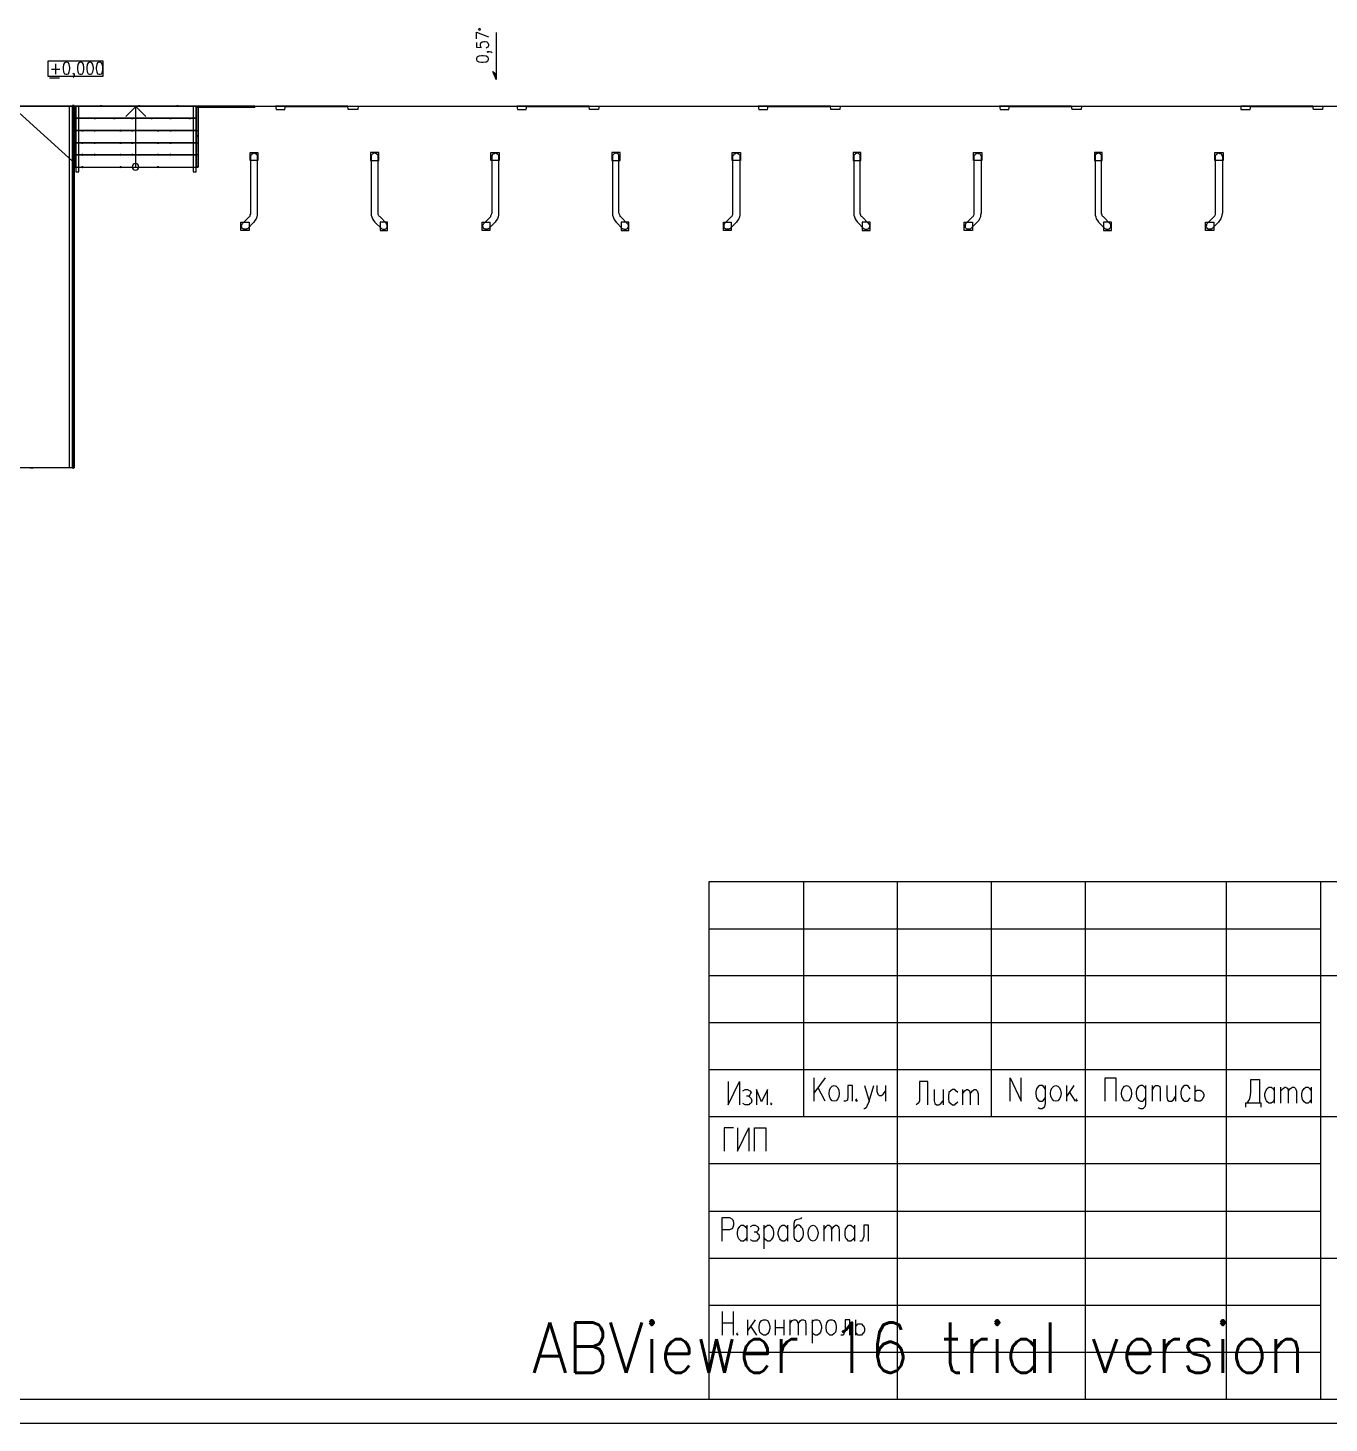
# Model space of a CAD drawing. Header units: millimetres. Extents: x 0 to 420, y 0 to 297.
# Drawn here: x 243.8 to 337.6, y 0 to 100.6 of the extents above; entities that cross this region are included whole.
import ezdxf

# ---------------------------------------------------------------- set-up
doc = ezdxf.new("R2010")
doc.units = ezdxf.units.MM
doc.layers.get('0').update_dxf_attribs({"linetype": 'CONTINUOUS'})
doc.styles.get("Standard").update_dxf_attribs({"font": 'STANDARD'})

# ---------------------------------------------------------------- blocks, each defined once
blk = doc.blocks.new('ABViewer')
at = {"color": 0, "true_color": 0x000001, "insert": (0, 0), "char_height": 0.05, "attachment_point": 1}
blk.add_mtext('ABViewer 16 trial version - www.cadsofttools.com', dxfattribs=at)

msp = doc.modelspace()

# ---------------------------------------------------------------- hatches: boundary and pattern name
at = {"true_color": 0x000007}
h = msp.add_hatch(color=0, dxfattribs=at)
h.paths.add_polyline_path([(277.283333, 97.451333), (277.537333, 97.239667), (277.368, 97.239667)], flags=0)
h.paths.add_polyline_path([(277.537333, 97.239667), (277.368, 97.239667), (277.537333, 96.858667)], flags=0)
at = {"true_color": 0x0000fe}
for points in [[(249.131667, 94.953667), (249.106796, 94.893871), (249.047, 94.869), (248.987204, 94.893871), (248.962333, 94.953667), (248.987204, 95.013462), (249.047, 95.038333), (249.106796, 95.013463)], [(251.883333, 94.953667), (251.858462, 94.893871), (251.798667, 94.869), (251.738871, 94.893871), (251.714, 94.953667), (251.738871, 95.013462), (251.798667, 95.038333), (251.858462, 95.013463)], [(254.635, 94.953667), (254.610129, 94.893871), (254.550333, 94.869), (254.490538, 94.893871), (254.465667, 94.953667), (254.490537, 95.013462), (254.550333, 95.038333), (254.610129, 95.013463)], [(247.311333, 94.064667), (247.286462, 94.004871), (247.226667, 93.98), (247.166871, 94.004871), (247.142, 94.064667), (247.166871, 94.124462), (247.226667, 94.149333), (247.286462, 94.124463)], [(247.311333, 94.064667), (247.286462, 94.004871), (247.226667, 93.98), (247.166871, 94.004871), (247.142, 94.064667), (247.166871, 94.124462), (247.226667, 94.149333), (247.286462, 94.124463)], [(248.666, 94.064667), (248.641129, 94.004871), (248.581333, 93.98), (248.521538, 94.004871), (248.496667, 94.064667), (248.521537, 94.124462), (248.581333, 94.149333), (248.641129, 94.124463)], [(250.063, 94.064667), (250.038129, 94.004871), (249.978333, 93.98), (249.918538, 94.004871), (249.893667, 94.064667), (249.918537, 94.124462), (249.978333, 94.149333), (250.038129, 94.124463)], [(251.375333, 94.064667), (251.350462, 94.004871), (251.290667, 93.98), (251.230871, 94.004871), (251.206, 94.064667), (251.230871, 94.124462), (251.290667, 94.149333), (251.350462, 94.124463)], [(252.772333, 94.064667), (252.747462, 94.004871), (252.687667, 93.98), (252.627871, 94.004871), (252.603, 94.064667), (252.627871, 94.124462), (252.687667, 94.149333), (252.747462, 94.124463)], [(254.127, 94.064667), (254.102129, 94.004871), (254.042333, 93.98), (253.982537, 94.004871), (253.957667, 94.064667), (253.982537, 94.124462), (254.042333, 94.149333), (254.102129, 94.124463)], [(255.524, 94.064667), (255.499129, 94.004871), (255.439333, 93.98), (255.379538, 94.004871), (255.354667, 94.064667), (255.379537, 94.124462), (255.439333, 94.149333), (255.499129, 94.124463)], [(247.777, 93.175667), (247.752129, 93.115871), (247.692333, 93.091), (247.632537, 93.115871), (247.607667, 93.175667), (247.632537, 93.235462), (247.692333, 93.260333), (247.752129, 93.235463)], [(248.666, 93.175667), (248.641129, 93.115871), (248.581333, 93.091), (248.521538, 93.115871), (248.496667, 93.175667), (248.521537, 93.235462), (248.581333, 93.260333), (248.641129, 93.235463)], [(250.528667, 93.175667), (250.503796, 93.115871), (250.444, 93.091), (250.384204, 93.115871), (250.359333, 93.175667), (250.384204, 93.235462), (250.444, 93.260333), (250.503796, 93.235463)], [(251.375333, 93.175667), (251.350462, 93.115871), (251.290667, 93.091), (251.230871, 93.115871), (251.206, 93.175667), (251.230871, 93.235462), (251.290667, 93.260333), (251.350462, 93.235463)], [(253.238, 93.175667), (253.213129, 93.115871), (253.153333, 93.091), (253.093538, 93.115871), (253.068667, 93.175667), (253.093537, 93.235462), (253.153333, 93.260333), (253.213129, 93.235463)], [(254.127, 93.175667), (254.102129, 93.115871), (254.042333, 93.091), (253.982537, 93.115871), (253.957667, 93.175667), (253.982537, 93.235462), (254.042333, 93.260333), (254.102129, 93.235463)], [(255.989667, 93.175667), (255.964796, 93.115871), (255.905, 93.091), (255.845204, 93.115871), (255.820333, 93.175667), (255.845204, 93.235462), (255.905, 93.260333), (255.964796, 93.235463)], [(247.777, 92.286667), (247.752129, 92.226871), (247.692333, 92.202), (247.632537, 92.226871), (247.607667, 92.286667), (247.632537, 92.346462), (247.692333, 92.371333), (247.752129, 92.346463)], [(248.666, 92.286667), (248.641129, 92.226871), (248.581333, 92.202), (248.521538, 92.226871), (248.496667, 92.286667), (248.521537, 92.346462), (248.581333, 92.371333), (248.641129, 92.346463)], [(250.528667, 92.286667), (250.503796, 92.226871), (250.444, 92.202), (250.384204, 92.226871), (250.359333, 92.286667), (250.384204, 92.346462), (250.444, 92.371333), (250.503796, 92.346463)], [(251.375333, 92.286667), (251.350462, 92.226871), (251.290667, 92.202), (251.230871, 92.226871), (251.206, 92.286667), (251.230871, 92.346462), (251.290667, 92.371333), (251.350462, 92.346463)], [(253.238, 92.286667), (253.213129, 92.226871), (253.153333, 92.202), (253.093538, 92.226871), (253.068667, 92.286667), (253.093537, 92.346462), (253.153333, 92.371333), (253.213129, 92.346463)], [(254.127, 92.286667), (254.102129, 92.226871), (254.042333, 92.202), (253.982537, 92.226871), (253.957667, 92.286667), (253.982537, 92.346462), (254.042333, 92.371333), (254.102129, 92.346463)], [(255.989667, 92.286667), (255.964796, 92.226871), (255.905, 92.202), (255.845204, 92.226871), (255.820333, 92.286667), (255.845204, 92.346462), (255.905, 92.371333), (255.964796, 92.346463)], [(247.777, 91.44), (247.752129, 91.380204), (247.692333, 91.355333), (247.632537, 91.380204), (247.607667, 91.44), (247.632537, 91.499796), (247.692333, 91.524667), (247.752129, 91.499796)], [(247.777, 90.551), (247.752129, 90.491204), (247.692333, 90.466333), (247.632537, 90.491204), (247.607667, 90.551), (247.632537, 90.610796), (247.692333, 90.635667), (247.752129, 90.610796)], [(248.666, 91.44), (248.641129, 91.380204), (248.581333, 91.355333), (248.521538, 91.380204), (248.496667, 91.44), (248.521537, 91.499796), (248.581333, 91.524667), (248.641129, 91.499796)], [(250.528667, 91.44), (250.503796, 91.380204), (250.444, 91.355333), (250.384204, 91.380204), (250.359333, 91.44), (250.384204, 91.499796), (250.444, 91.524667), (250.503796, 91.499796)], [(250.528667, 90.551), (250.503796, 90.491204), (250.444, 90.466333), (250.384204, 90.491204), (250.359333, 90.551), (250.384204, 90.610796), (250.444, 90.635667), (250.503796, 90.610796)], [(251.375333, 91.44), (251.350462, 91.380204), (251.290667, 91.355333), (251.230871, 91.380204), (251.206, 91.44), (251.230871, 91.499796), (251.290667, 91.524667), (251.350462, 91.499796)], [(253.238, 91.44), (253.213129, 91.380204), (253.153333, 91.355333), (253.093538, 91.380204), (253.068667, 91.44), (253.093537, 91.499796), (253.153333, 91.524667), (253.213129, 91.499796)], [(253.238, 90.551), (253.213129, 90.491204), (253.153333, 90.466333), (253.093538, 90.491204), (253.068667, 90.551), (253.093537, 90.610796), (253.153333, 90.635667), (253.213129, 90.610796)], [(254.127, 91.44), (254.102129, 91.380204), (254.042333, 91.355333), (253.982537, 91.380204), (253.957667, 91.44), (253.982537, 91.499796), (254.042333, 91.524667), (254.102129, 91.499796)], [(255.989667, 91.44), (255.964796, 91.380204), (255.905, 91.355333), (255.845204, 91.380204), (255.820333, 91.44), (255.845204, 91.499796), (255.905, 91.524667), (255.964796, 91.499796)], [(255.989667, 90.551), (255.964796, 90.491204), (255.905, 90.466333), (255.845204, 90.491204), (255.820333, 90.551), (255.845204, 90.610796), (255.905, 90.635667), (255.964796, 90.610796)]]:
    msp.add_hatch(color=0, dxfattribs=at).paths.add_polyline_path(points, flags=0)
at = {"true_color": 0x0000fc}
h = msp.add_hatch(color=0, dxfattribs=at)
h.paths.add_polyline_path([(266.827, 94.953667), (262.339667, 94.953667), (266.827, 94.911333)], flags=0)
h.paths.add_polyline_path([(262.339667, 94.953667), (266.827, 94.911333), (262.339667, 94.911333)], flags=0)
h = msp.add_hatch(color=0, dxfattribs=at)
h.paths.add_polyline_path([(284.226, 94.953667), (279.738667, 94.953667), (284.226, 94.911333)], flags=0)
h.paths.add_polyline_path([(279.738667, 94.953667), (284.226, 94.911333), (279.738667, 94.911333)], flags=0)
h = msp.add_hatch(color=0, dxfattribs=at)
h.paths.add_polyline_path([(301.625, 94.953667), (297.137667, 94.953667), (301.625, 94.911333)], flags=0)
h.paths.add_polyline_path([(297.137667, 94.953667), (301.625, 94.911333), (297.137667, 94.911333)], flags=0)
h = msp.add_hatch(color=0, dxfattribs=at)
h.paths.add_polyline_path([(319.024, 94.953667), (314.536667, 94.953667), (319.024, 94.911333)], flags=0)
h.paths.add_polyline_path([(314.536667, 94.953667), (319.024, 94.911333), (314.536667, 94.911333)], flags=0)
h = msp.add_hatch(color=0, dxfattribs=at)
h.paths.add_polyline_path([(336.423, 94.953667), (331.935667, 94.953667), (336.423, 94.911333)], flags=0)
h.paths.add_polyline_path([(331.935667, 94.953667), (336.423, 94.911333), (331.935667, 94.911333)], flags=0)

# ---------------------------------------------------------------- linework, layer by layer
at = {"color": 0, "true_color": 0x000007}
for points in [[(0.211668, 0), (420.073667, 0), (420.073667, 296.925999), (0.211668, 296.925999)], [(7.239002, 1.735667), (418.338, 1.735667), (418.338, 295.190332), (7.239002, 295.190332)], [(116.416667, 94.953667), (377.994333, 94.953667), (377.994333, 103.589667), (116.416667, 103.589667)], [(276.394333, 100.478167), (276.375728, 100.523061), (276.330833, 100.541667), (276.285939, 100.523061), (276.267333, 100.478167), (276.285939, 100.433272), (276.330833, 100.414667), (276.375728, 100.433272)], [(245.237, 98.213333), (249.174, 98.213333), (249.174, 97.070333), (245.237, 97.070333)], [(277.283333, 97.451333), (277.537333, 97.239667), (277.368, 97.239667)], [(277.537333, 97.239667), (277.368, 97.239667), (277.537333, 96.858667)], [(246.888, 94.953667), (246.972667, 94.953667), (246.972667, 68.876333), (246.761, 68.876333), (246.761, 94.953667)], [(246.972667, 94.953667), (247.015, 94.953667), (247.057333, 94.953667), (247.099667, 94.953667), (247.099667, 94.996), (247.057333, 94.996), (247.015, 94.996), (246.972667, 94.996)], [(247.099667, 94.953667), (247.099667, 68.876333), (246.972667, 68.876333), (246.972667, 94.953667), (247.099667, 94.953667), (247.099667, 68.876333), (246.972667, 68.876333), (246.972667, 94.953667), (247.099667, 94.953667), (247.099667, 68.876333), (246.972667, 68.876333), (246.972667, 94.953667), (247.099667, 94.953667), (247.099667, 68.876333), (246.972667, 68.876333), (246.972667, 94.953667), (247.099667, 94.953667), (246.972667, 94.953667), (246.972667, 68.876333), (247.099667, 68.876333)], [(247.099667, 90.551), (247.099667, 94.953667), (247.226667, 94.953667), (247.226667, 90.551), (247.099667, 90.551), (247.099667, 94.953667), (247.226667, 94.953667), (247.226667, 90.551), (247.099667, 90.551), (247.099667, 94.953667), (247.226667, 94.953667), (247.226667, 90.551), (247.099667, 90.551), (247.226667, 90.551), (247.226667, 94.953667), (247.099667, 94.953667)], [(247.099667, 90.551), (247.226667, 90.551), (247.226667, 94.953667), (247.099667, 94.953667)], [(247.226667, 94.064667), (255.905, 94.064667), (255.905, 94.911333), (255.905, 94.953667), (247.226667, 94.953667), (247.226667, 94.911333)], [(247.438333, 90.212333), (247.438333, 90.551), (247.438333, 94.911333), (247.226667, 94.911333), (247.226667, 90.551), (247.226667, 90.212333)], [(255.905, 90.212333), (255.905, 90.551), (255.905, 94.911333), (255.693333, 94.911333), (255.693333, 90.551), (255.693333, 90.212333)], [(260.138333, 94.869), (255.905, 94.869), (255.905, 94.953667), (260.138333, 94.953667), (260.138333, 94.869), (255.905, 94.869), (255.905, 94.953667), (260.138333, 94.953667), (260.138333, 94.869), (255.905, 94.869), (255.905, 94.953667), (260.138333, 94.953667), (260.138333, 94.869), (255.905, 94.869), (255.905, 94.953667), (260.138333, 94.953667), (260.138333, 94.869), (260.138333, 94.953667), (255.905, 94.953667), (255.905, 94.869)], [(255.905, 90.551), (255.905, 94.953667), (256.032, 94.953667), (256.032, 90.551), (255.905, 90.551), (255.905, 94.953667), (256.032, 94.953667), (256.032, 90.551), (255.905, 90.551), (255.905, 94.953667), (256.032, 94.953667), (256.032, 90.551), (255.905, 90.551), (256.032, 90.551), (256.032, 94.953667), (255.905, 94.953667)], [(255.905, 90.551), (256.032, 90.551), (256.032, 94.953667), (255.905, 94.953667)], [(258.064, 94.869), (258.064, 94.953667), (257.979333, 94.953667), (257.979333, 94.869)], [(260.138333, 94.953667), (260.096, 94.953667), (260.096, 94.911333), (260.096, 94.869), (260.138333, 94.869), (260.138333, 94.911333), (260.180667, 94.911333)], [(261.62, 94.953667), (261.662333, 94.699667), (261.704667, 94.699667), (262.297333, 94.699667), (262.339667, 94.953667)], [(266.827, 94.911333), (262.339667, 94.911333), (262.339667, 94.953667), (266.827, 94.953667)], [(262.805333, 94.911333), (262.339667, 94.911333), (262.805333, 94.911333), (263.652, 94.911333)], [(262.339667, 94.911333), (262.509, 94.911333), (262.339667, 94.911333), (263.059333, 94.911333)], [(263.355667, 94.911333), (262.805333, 94.911333), (263.355667, 94.911333), (264.244667, 94.911333)], [(263.948333, 94.911333), (263.355667, 94.911333), (263.948333, 94.911333), (264.837333, 94.911333)], [(264.541, 94.911333), (263.948333, 94.911333), (264.541, 94.911333), (265.387667, 94.911333)], [(265.091333, 94.911333), (264.541, 94.911333), (265.091333, 94.911333), (265.980333, 94.911333)], [(265.684, 94.911333), (265.091333, 94.911333), (265.684, 94.911333), (266.573, 94.911333), (265.684, 94.911333), (265.091333, 94.911333), (265.684, 94.911333), (266.573, 94.911333)], [(266.276667, 94.911333), (265.684, 94.911333), (266.276667, 94.911333), (266.827, 94.911333)], [(266.827, 94.911333), (266.276667, 94.911333)], [(267.589, 94.953667), (267.546667, 94.699667), (267.504333, 94.699667), (266.911667, 94.699667), (266.869333, 94.699667), (266.827, 94.953667)], [(279.019, 94.953667), (279.061333, 94.699667), (279.103667, 94.699667), (279.696333, 94.699667), (279.738667, 94.953667)], [(284.226, 94.911333), (279.738667, 94.911333), (279.738667, 94.953667), (284.226, 94.953667)], [(280.162, 94.911333), (279.738667, 94.911333), (280.162, 94.911333), (281.051, 94.911333)], [(279.738667, 94.911333), (279.908, 94.911333), (279.738667, 94.911333), (280.458333, 94.911333)], [(280.754667, 94.911333), (280.162, 94.911333), (280.754667, 94.911333), (281.643667, 94.911333)], [(281.347333, 94.911333), (280.754667, 94.911333), (281.347333, 94.911333), (282.194, 94.911333)], [(281.94, 94.911333), (281.347333, 94.911333), (281.94, 94.911333), (282.786667, 94.911333)], [(282.490333, 94.911333), (281.94, 94.911333), (282.490333, 94.911333), (283.379333, 94.911333)], [(283.083, 94.911333), (282.490333, 94.911333), (283.083, 94.911333), (283.929667, 94.911333), (283.083, 94.911333), (282.490333, 94.911333), (283.083, 94.911333), (283.929667, 94.911333)], [(283.675667, 94.911333), (283.083, 94.911333), (283.675667, 94.911333), (284.226, 94.911333)], [(284.226, 94.911333), (283.675667, 94.911333)], [(284.945667, 94.953667), (284.903333, 94.699667), (284.310667, 94.699667), (284.268333, 94.699667), (284.226, 94.953667)], [(296.418, 94.953667), (296.460333, 94.699667), (296.502667, 94.699667), (297.053, 94.699667), (297.095333, 94.699667), (297.137667, 94.953667)], [(301.625, 94.911333), (297.137667, 94.911333), (297.137667, 94.953667), (301.625, 94.953667)], [(297.561, 94.911333), (297.137667, 94.911333), (297.561, 94.911333), (298.45, 94.911333)], [(297.137667, 94.911333), (297.264667, 94.911333), (297.137667, 94.911333), (297.857333, 94.911333)], [(298.153667, 94.911333), (297.561, 94.911333), (298.153667, 94.911333), (299.042667, 94.911333)], [(298.746333, 94.911333), (298.153667, 94.911333), (298.746333, 94.911333), (299.593, 94.911333)], [(299.296667, 94.911333), (298.746333, 94.911333), (299.296667, 94.911333), (300.185667, 94.911333)], [(299.889333, 94.911333), (299.296667, 94.911333), (299.889333, 94.911333), (300.778333, 94.911333)], [(300.482, 94.911333), (299.889333, 94.911333), (300.482, 94.911333), (301.328667, 94.911333), (300.482, 94.911333), (299.889333, 94.911333), (300.482, 94.911333), (301.328667, 94.911333)], [(301.032333, 94.911333), (300.482, 94.911333), (301.032333, 94.911333), (301.625, 94.911333)], [(301.625, 94.911333), (301.032333, 94.911333)], [(302.344667, 94.953667), (302.302333, 94.699667), (301.709667, 94.699667), (301.667333, 94.699667), (301.625, 94.953667)], [(313.817, 94.953667), (313.859333, 94.699667), (314.452, 94.699667), (314.494333, 94.699667), (314.536667, 94.953667)], [(319.024, 94.911333), (314.536667, 94.911333), (314.536667, 94.953667), (319.024, 94.953667)], [(314.96, 94.911333), (314.536667, 94.911333), (314.96, 94.911333), (315.849, 94.911333)], [(314.536667, 94.911333), (314.663667, 94.911333), (314.536667, 94.911333), (315.256333, 94.911333)], [(315.552667, 94.911333), (314.96, 94.911333), (315.552667, 94.911333), (316.399333, 94.911333)], [(316.145333, 94.911333), (315.552667, 94.911333), (316.145333, 94.911333), (316.992, 94.911333)], [(316.695667, 94.911333), (316.145333, 94.911333), (316.695667, 94.911333), (317.584667, 94.911333)], [(317.288333, 94.911333), (316.695667, 94.911333), (317.288333, 94.911333), (318.135, 94.911333)], [(317.881, 94.911333), (317.288333, 94.911333), (317.881, 94.911333), (318.727667, 94.911333), (317.881, 94.911333), (317.288333, 94.911333), (317.881, 94.911333), (318.727667, 94.911333)], [(318.431333, 94.911333), (317.881, 94.911333), (318.431333, 94.911333), (319.024, 94.911333)], [(319.024, 94.911333), (318.431333, 94.911333)], [(319.743667, 94.953667), (319.701333, 94.699667), (319.659, 94.699667), (319.108667, 94.699667), (319.066333, 94.699667), (319.024, 94.953667)], [(331.216, 94.953667), (331.216, 94.699667), (331.258333, 94.699667), (331.851, 94.699667), (331.893333, 94.699667), (331.935667, 94.953667)], [(336.423, 94.911333), (331.935667, 94.911333), (331.935667, 94.953667), (336.423, 94.953667)], [(332.359, 94.911333), (331.935667, 94.911333), (332.359, 94.911333), (333.205667, 94.911333)], [(331.935667, 94.911333), (332.062667, 94.911333), (331.935667, 94.911333), (332.655333, 94.911333)], [(332.951667, 94.911333), (332.359, 94.911333), (332.951667, 94.911333), (333.798333, 94.911333)], [(333.502, 94.911333), (332.951667, 94.911333), (333.502, 94.911333), (334.391, 94.911333)], [(334.094667, 94.911333), (333.502, 94.911333), (334.094667, 94.911333), (334.983667, 94.911333)], [(334.687333, 94.911333), (334.094667, 94.911333), (334.687333, 94.911333), (335.534, 94.911333)], [(335.237667, 94.911333), (334.687333, 94.911333), (335.237667, 94.911333), (336.126667, 94.911333), (335.237667, 94.911333), (334.687333, 94.911333), (335.237667, 94.911333), (336.126667, 94.911333)], [(335.830333, 94.911333), (335.237667, 94.911333), (335.830333, 94.911333), (336.423, 94.911333)], [(336.423, 94.911333), (335.830333, 94.911333)], [(337.142667, 94.953667), (337.100333, 94.699667), (337.058, 94.699667), (336.465333, 94.699667), (336.423, 94.953667)], [(247.226667, 93.175667), (255.905, 93.175667), (255.905, 94.064667), (247.226667, 94.064667)], [(247.099667, 92.752333), (247.226667, 92.752333), (247.226667, 92.794667), (247.099667, 92.794667)], [(247.226667, 92.286667), (255.905, 92.286667), (255.905, 93.175667), (247.226667, 93.175667)], [(255.905, 92.752333), (256.032, 92.752333), (256.032, 92.794667), (255.905, 92.794667)], [(247.099667, 92.371333), (246.972667, 92.371333), (246.972667, 92.329), (247.099667, 92.329)], [(247.226667, 91.44), (255.905, 91.44), (255.905, 92.286667), (247.226667, 92.286667)], [(260.307667, 91.313), (260.307667, 87.249), (260.307667, 87.079667), (260.265333, 86.952667), (260.223, 86.825667), (260.138333, 86.698667), (260.053667, 86.571667), (259.588, 86.106), (259.545667, 86.106), (259.503333, 86.063667), (259.461, 86.063667), (259.418667, 86.063667), (259.376333, 86.063667), (259.334, 86.063667), (259.291667, 86.106), (259.249333, 86.106), (259.207, 86.148333), (259.207, 86.190667), (259.164667, 86.190667), (259.164667, 86.233), (259.164667, 86.275333), (259.164667, 86.317667), (259.164667, 86.36), (259.207, 86.402333), (259.207, 86.444667), (259.249333, 86.487), (259.715, 86.952667), (259.757333, 86.995), (259.799667, 87.037333), (259.799667, 87.122), (259.842, 87.164333), (259.842, 87.249), (259.842, 91.313), (259.842, 91.355333), (259.842, 91.397667), (259.842, 91.44), (259.884333, 91.44), (259.926667, 91.482333), (259.926667, 91.524667), (259.969, 91.524667), (260.011333, 91.524667), (260.053667, 91.567), (260.096, 91.567), (260.138333, 91.524667), (260.180667, 91.524667), (260.223, 91.524667), (260.223, 91.482333), (260.265333, 91.44), (260.307667, 91.44), (260.307667, 91.397667), (260.307667, 91.355333)], [(260.35, 91.609333), (260.35, 91.016667), (259.799667, 91.016667), (259.799667, 91.609333)], [(268.478, 91.609333), (268.478, 91.016667), (269.070667, 91.016667), (269.070667, 91.609333)], [(268.520333, 91.313), (268.520333, 87.249), (268.520333, 87.079667), (268.562667, 86.952667), (268.605, 86.825667), (268.689667, 86.698667), (268.774333, 86.571667), (269.282333, 86.106), (269.324667, 86.063667), (269.367, 86.063667), (269.409333, 86.063667), (269.451667, 86.063667), (269.494, 86.063667), (269.536333, 86.063667), (269.578667, 86.106), (269.621, 86.148333), (269.663333, 86.190667), (269.663333, 86.233), (269.663333, 86.275333), (269.663333, 86.317667), (269.663333, 86.36), (269.663333, 86.402333), (269.621, 86.444667), (269.621, 86.487), (269.155333, 86.952667), (269.113, 86.995), (269.070667, 87.037333), (269.028333, 87.122), (269.028333, 87.164333), (269.028333, 87.249), (269.028333, 91.313), (269.028333, 91.355333), (268.986, 91.397667), (268.986, 91.44), (268.943667, 91.44), (268.943667, 91.482333), (268.901333, 91.524667), (268.859, 91.524667), (268.816667, 91.524667), (268.774333, 91.567), (268.732, 91.567), (268.689667, 91.524667), (268.647333, 91.524667), (268.605, 91.482333), (268.562667, 91.44), (268.520333, 91.397667), (268.520333, 91.355333)], [(277.706667, 91.313), (277.706667, 87.249), (277.706667, 87.079667), (277.664333, 86.952667), (277.622, 86.825667), (277.537333, 86.698667), (277.452667, 86.571667), (276.987, 86.106), (276.944667, 86.106), (276.902333, 86.063667), (276.86, 86.063667), (276.817667, 86.063667), (276.775333, 86.063667), (276.733, 86.063667), (276.690667, 86.106), (276.648333, 86.106), (276.606, 86.148333), (276.606, 86.190667), (276.563667, 86.190667), (276.563667, 86.233), (276.563667, 86.275333), (276.563667, 86.317667), (276.563667, 86.36), (276.563667, 86.402333), (276.606, 86.444667), (276.648333, 86.487), (277.114, 86.952667), (277.156333, 86.995), (277.156333, 87.037333), (277.198667, 87.122), (277.198667, 87.164333), (277.241, 87.249), (277.241, 91.313), (277.241, 91.355333), (277.241, 91.397667), (277.241, 91.44), (277.283333, 91.44), (277.283333, 91.482333), (277.325667, 91.524667), (277.368, 91.524667), (277.410333, 91.524667), (277.452667, 91.567), (277.495, 91.567), (277.537333, 91.524667), (277.579667, 91.524667), (277.622, 91.482333), (277.664333, 91.44), (277.706667, 91.397667), (277.706667, 91.355333)], [(277.749, 91.609333), (277.749, 91.016667), (277.156333, 91.016667), (277.156333, 91.609333)], [(285.877, 91.609333), (285.877, 91.016667), (286.469667, 91.016667), (286.469667, 91.609333)], [(285.919333, 91.313), (285.919333, 87.249), (285.919333, 87.079667), (285.961667, 86.952667), (286.004, 86.825667), (286.088667, 86.698667), (286.173333, 86.571667), (286.639, 86.106), (286.681333, 86.106), (286.723667, 86.063667), (286.766, 86.063667), (286.808333, 86.063667), (286.850667, 86.063667), (286.893, 86.063667), (286.935333, 86.106), (286.977667, 86.106), (287.02, 86.148333), (287.02, 86.190667), (287.062333, 86.190667), (287.062333, 86.233), (287.062333, 86.275333), (287.062333, 86.317667), (287.062333, 86.36), (287.062333, 86.402333), (287.02, 86.444667), (286.977667, 86.487), (286.512, 86.952667), (286.469667, 86.995), (286.469667, 87.037333), (286.427333, 87.122), (286.427333, 87.164333), (286.385, 87.249), (286.385, 91.313), (286.385, 91.355333), (286.385, 91.397667), (286.385, 91.44), (286.342667, 91.44), (286.342667, 91.482333), (286.300333, 91.524667), (286.258, 91.524667), (286.215667, 91.524667), (286.173333, 91.567), (286.131, 91.567), (286.088667, 91.524667), (286.046333, 91.524667), (286.004, 91.482333), (285.961667, 91.44), (285.919333, 91.397667), (285.919333, 91.355333)], [(295.105667, 91.313), (295.105667, 87.249), (295.105667, 87.079667), (295.063333, 86.952667), (295.021, 86.825667), (294.936333, 86.698667), (294.851667, 86.571667), (294.386, 86.106), (294.343667, 86.106), (294.301333, 86.063667), (294.259, 86.063667), (294.216667, 86.063667), (294.174333, 86.063667), (294.132, 86.063667), (294.089667, 86.063667), (294.089667, 86.106), (294.047333, 86.106), (294.005, 86.148333), (294.005, 86.190667), (293.962667, 86.190667), (293.962667, 86.233), (293.962667, 86.275333), (293.962667, 86.317667), (293.962667, 86.36), (293.962667, 86.402333), (294.005, 86.444667), (294.005, 86.487), (294.470667, 86.952667), (294.513, 86.995), (294.555333, 87.037333), (294.597667, 87.122), (294.597667, 87.164333), (294.597667, 87.249), (294.597667, 91.313), (294.597667, 91.355333), (294.64, 91.397667), (294.64, 91.44), (294.682333, 91.44), (294.682333, 91.482333), (294.724667, 91.524667), (294.767, 91.524667), (294.809333, 91.524667), (294.851667, 91.567), (294.894, 91.567), (294.936333, 91.524667), (294.978667, 91.524667), (295.021, 91.482333), (295.063333, 91.44), (295.105667, 91.397667), (295.105667, 91.355333)], [(295.148, 91.609333), (295.148, 91.016667), (294.555333, 91.016667), (294.555333, 91.609333)], [(303.276, 91.609333), (303.276, 91.016667), (303.826333, 91.016667), (303.826333, 91.609333)], [(303.318333, 91.313), (303.318333, 87.249), (303.318333, 87.079667), (303.360667, 86.952667), (303.403, 86.825667), (303.487667, 86.698667), (303.572333, 86.571667), (304.038, 86.106), (304.080333, 86.106), (304.122667, 86.063667), (304.165, 86.063667), (304.207333, 86.063667), (304.249667, 86.063667), (304.292, 86.063667), (304.334333, 86.106), (304.376667, 86.106), (304.419, 86.148333), (304.419, 86.190667), (304.461333, 86.190667), (304.461333, 86.233), (304.461333, 86.275333), (304.461333, 86.317667), (304.461333, 86.36), (304.419, 86.402333), (304.419, 86.444667), (304.376667, 86.487), (303.911, 86.952667), (303.868667, 86.995), (303.826333, 87.037333), (303.826333, 87.122), (303.784, 87.164333), (303.784, 87.249), (303.784, 91.313), (303.784, 91.355333), (303.784, 91.397667), (303.784, 91.44), (303.741667, 91.44), (303.699333, 91.482333), (303.699333, 91.524667), (303.657, 91.524667), (303.614667, 91.524667), (303.572333, 91.567), (303.53, 91.567), (303.487667, 91.524667), (303.445333, 91.524667), (303.403, 91.524667), (303.403, 91.482333), (303.360667, 91.44), (303.318333, 91.44), (303.318333, 91.397667), (303.318333, 91.355333)], [(312.504667, 91.313), (312.504667, 87.249), (312.462333, 87.079667), (312.462333, 86.952667), (312.377667, 86.825667), (312.335333, 86.698667), (312.208333, 86.571667), (311.742667, 86.106), (311.700333, 86.063667), (311.658, 86.063667), (311.615667, 86.063667), (311.573333, 86.063667), (311.531, 86.063667), (311.488667, 86.063667), (311.446333, 86.106), (311.404, 86.148333), (311.361667, 86.190667), (311.361667, 86.233), (311.361667, 86.275333), (311.361667, 86.317667), (311.361667, 86.36), (311.361667, 86.402333), (311.404, 86.444667), (311.404, 86.487), (311.869667, 86.952667), (311.912, 86.995), (311.954333, 87.037333), (311.996667, 87.122), (311.996667, 87.164333), (311.996667, 87.249), (311.996667, 91.313), (311.996667, 91.355333), (312.039, 91.397667), (312.039, 91.44), (312.081333, 91.482333), (312.123667, 91.524667), (312.166, 91.524667), (312.208333, 91.524667), (312.208333, 91.567), (312.250667, 91.567), (312.293, 91.524667), (312.335333, 91.524667), (312.377667, 91.524667), (312.42, 91.482333), (312.462333, 91.44), (312.462333, 91.397667), (312.504667, 91.355333)], [(312.547, 91.609333), (312.547, 91.016667), (311.954333, 91.016667), (311.954333, 91.609333)], [(320.675, 91.609333), (320.675, 91.016667), (321.225333, 91.016667), (321.225333, 91.609333)], [(320.717333, 91.313), (320.717333, 87.249), (320.717333, 87.079667), (320.759667, 86.952667), (320.802, 86.825667), (320.886667, 86.698667), (320.971333, 86.571667), (321.437, 86.106), (321.479333, 86.106), (321.521667, 86.063667), (321.564, 86.063667), (321.606333, 86.063667), (321.648667, 86.063667), (321.691, 86.063667), (321.733333, 86.106), (321.775667, 86.106), (321.775667, 86.148333), (321.818, 86.190667), (321.860333, 86.233), (321.860333, 86.275333), (321.860333, 86.317667), (321.860333, 86.36), (321.818, 86.402333), (321.818, 86.444667), (321.775667, 86.487), (321.31, 86.952667), (321.267667, 86.995), (321.225333, 87.037333), (321.225333, 87.122), (321.183, 87.164333), (321.183, 87.249), (321.183, 91.313), (321.183, 91.355333), (321.183, 91.397667), (321.140667, 91.44), (321.098333, 91.482333), (321.098333, 91.524667), (321.056, 91.524667), (321.013667, 91.524667), (320.971333, 91.567), (320.929, 91.567), (320.886667, 91.524667), (320.844333, 91.524667), (320.802, 91.524667), (320.759667, 91.482333), (320.759667, 91.44), (320.717333, 91.44), (320.717333, 91.397667), (320.717333, 91.355333)], [(329.903667, 91.313), (329.903667, 87.249), (329.861333, 87.079667), (329.819, 86.952667), (329.776667, 86.825667), (329.692, 86.698667), (329.607333, 86.571667), (329.141667, 86.106), (329.099333, 86.106), (329.099333, 86.063667), (329.057, 86.063667), (329.014667, 86.063667), (328.972333, 86.063667), (328.93, 86.063667), (328.887667, 86.063667), (328.845333, 86.106), (328.803, 86.106), (328.803, 86.148333), (328.760667, 86.190667), (328.718333, 86.233), (328.718333, 86.275333), (328.718333, 86.317667), (328.760667, 86.36), (328.760667, 86.402333), (328.760667, 86.444667), (328.803, 86.487), (329.268667, 86.952667), (329.311, 86.995), (329.353333, 87.037333), (329.395667, 87.122), (329.395667, 87.164333), (329.395667, 87.249), (329.395667, 91.313), (329.395667, 91.355333), (329.395667, 91.397667), (329.438, 91.44), (329.480333, 91.482333), (329.522667, 91.524667), (329.565, 91.524667), (329.607333, 91.567), (329.649667, 91.567), (329.692, 91.524667), (329.734333, 91.524667), (329.776667, 91.524667), (329.819, 91.482333), (329.819, 91.44), (329.861333, 91.44), (329.861333, 91.397667), (329.861333, 91.355333)], [(329.946, 91.609333), (329.946, 91.016667), (329.353333, 91.016667), (329.353333, 91.609333)], [(247.099667, 90.593333), (247.099667, 90.551), (247.226667, 90.551), (247.226667, 90.593333)], [(247.226667, 90.551), (255.905, 90.551), (255.905, 91.44), (247.226667, 91.44)], [(256.032, 90.551), (256.032, 90.593333), (255.905, 90.593333), (255.905, 90.551)], [(247.099667, 89.789), (246.972667, 89.789), (246.972667, 89.704333), (247.099667, 89.704333)], [(247.099667, 87.164333), (246.972667, 87.164333), (246.972667, 87.122), (247.099667, 87.122)], [(259.715, 86.571667), (259.715, 85.979), (259.122333, 85.979), (259.122333, 86.571667)], [(269.155333, 86.571667), (269.155333, 85.979), (269.705667, 85.979), (269.705667, 86.571667)], [(277.071667, 86.571667), (277.071667, 85.979), (276.521333, 85.979), (276.521333, 86.571667)], [(286.554333, 86.571667), (286.554333, 85.979), (287.104667, 85.979), (287.104667, 86.571667)], [(294.470667, 86.571667), (294.470667, 85.979), (293.920333, 85.979), (293.920333, 86.571667)], [(303.911, 86.571667), (303.911, 85.979), (304.503667, 85.979), (304.503667, 86.571667)], [(311.869667, 86.571667), (311.869667, 85.979), (311.277, 85.979), (311.277, 86.571667)], [(321.31, 86.571667), (321.31, 85.979), (321.902667, 85.979), (321.902667, 86.571667)], [(329.268667, 86.571667), (329.268667, 85.979), (328.676, 85.979), (328.676, 86.571667)], [(247.099667, 84.582), (246.972667, 84.582), (246.972667, 84.497333), (247.099667, 84.497333)], [(247.099667, 81.957333), (246.972667, 81.957333), (246.972667, 81.915), (247.099667, 81.915)], [(247.099667, 79.332667), (246.972667, 79.332667), (246.972667, 79.290333), (247.099667, 79.290333)], [(247.099667, 76.750333), (246.972667, 76.750333), (246.972667, 76.665667), (247.099667, 76.665667)], [(247.099667, 74.125667), (246.972667, 74.125667), (246.972667, 74.083333), (247.099667, 74.083333)], [(247.099667, 71.501), (246.972667, 71.501), (246.972667, 71.458667), (247.099667, 71.458667)], [(246.972667, 68.876333), (247.015, 68.876333), (247.015, 68.834), (247.057333, 68.834), (247.057333, 68.876333), (247.099667, 68.876333), (247.099667, 68.918667), (247.057333, 68.918667), (247.015, 68.918667), (246.972667, 68.918667)], [(296.799, 7.450667), (296.968334, 7.450667), (297.095334, 7.408333), (297.18, 7.239), (297.264667, 6.985), (297.264667, 6.815667), (297.18, 6.561667), (297.095334, 6.434667), (296.968334, 6.35), (296.799, 6.35), (296.672, 6.434667), (296.545, 6.561667), (296.502667, 6.815667), (296.502667, 6.985), (296.545, 7.239), (296.672, 7.408333)], [(301.582667, 7.450667), (301.752, 7.450667), (301.879, 7.408333), (302.006, 7.239), (302.048334, 6.985), (302.048334, 6.815667), (302.006, 6.561667), (301.879, 6.434667), (301.752, 6.35), (301.582667, 6.35), (301.498, 6.434667), (301.371, 6.561667), (301.328667, 6.815667), (301.328667, 6.985), (301.371, 7.239), (301.498, 7.408333)]]:
    msp.add_lwpolyline(points, close=True, dxfattribs=at)
for points in [[(277.537333, 100.245333), (277.537333, 96.858667), (277.283333, 97.451333), (277.537333, 97.239667)], [(245.321667, 96.985666), (246.041334, 96.985666)], [(246.972667, 68.876333), (246.972667, 94.953667), (238.294333, 94.953667), (238.294333, 68.876333)], [(246.972667, 94.742), (246.972667, 94.953667), (242.612333, 94.953667)], [(242.612333, 68.876333), (242.612333, 94.953667), (246.972667, 90.974333)], [(244.136333, 94.953667), (244.051667, 94.953667), (243.924667, 94.953667)], [(247.226667, 94.953667), (247.226667, 94.064667)], [(251.544667, 90.551), (251.544667, 91.44), (251.544667, 94.064667), (251.544667, 94.911333), (250.825, 94.191667)], [(251.544667, 94.911333), (252.264333, 94.191667)], [(247.226667, 93.175667), (255.905, 93.175667)], [(247.226667, 92.286667), (255.905, 92.286667)], [(247.226667, 91.44), (255.905, 91.44)], [(247.226667, 90.551), (255.905, 90.551)], [(251.756333, 90.572167), (251.738039, 90.662804), (251.688145, 90.736812), (251.614137, 90.786705), (251.5235, 90.805), (251.432863, 90.786705), (251.358855, 90.736812), (251.308961, 90.662804), (251.290667, 90.572167)], [(251.290667, 90.572167), (251.308961, 90.48153), (251.358855, 90.407522), (251.432863, 90.357628), (251.5235, 90.339333), (251.614137, 90.357628), (251.688145, 90.407522), (251.738039, 90.48153), (251.756333, 90.572167)], [(246.972667, 86.063667), (246.972667, 86.275333)], [(246.972667, 77.343), (246.972667, 77.554667)], [(246.972667, 68.876333), (238.294333, 68.876333)], [(243.924667, 68.876333), (244.136333, 68.876333)], [(418.338, 39.031333), (292.862001, 39.031333)], [(292.862001, 39.031333), (292.862001, 1.735667)], [(299.677667, 39.031333), (299.677667, 22.098)], [(306.451, 39.031333), (306.451, 1.735667)], [(313.224334, 39.031333), (313.224334, 22.098)], [(319.997667, 39.031333), (319.997667, 1.735667)], [(330.157667, 39.031333), (330.157667, 1.735667)], [(336.973334, 39.031333), (336.973334, 1.735667)], [(292.862001, 35.644667), (336.973334, 35.644667)], [(292.862001, 32.258), (336.973334, 32.258)], [(336.973334, 32.258), (418.338, 32.258)], [(292.862001, 28.871333), (336.973334, 28.871333)], [(292.862001, 25.484667), (336.973334, 25.484667)], [(294.259001, 24.638), (294.259001, 22.944667), (295.063334, 24.638), (295.063334, 22.944667)], [(301.244, 24.892), (300.439667, 23.791333)], [(300.439667, 24.892), (300.439667, 23.198667)], [(301.244, 23.198667), (300.736, 24.172333)], [(303.233667, 23.198667), (303.233667, 24.341667), (302.895, 24.341667), (302.895, 23.537333), (302.852667, 23.283333), (302.725667, 23.198667), (302.598667, 23.198667)], [(304.080334, 24.341667), (304.419, 23.198667), (304.757667, 24.341667)], [(304.969334, 24.341667), (304.969334, 23.918333), (305.054, 23.706667), (305.138667, 23.622), (305.308, 23.622), (305.435, 23.706667), (305.604334, 23.918333)], [(305.604334, 24.341667), (305.604334, 23.198667)], [(308.652334, 22.944667), (308.652334, 24.638), (308.059667, 24.638), (308.059667, 23.241), (307.975, 23.071667), (307.932667, 23.029333), (307.805667, 22.944667)], [(314.579, 23.198667), (314.579, 24.892), (315.383334, 23.198667), (315.383334, 24.892)], [(317.119, 24.087667), (317.076667, 24.172333), (316.992, 24.257), (316.907334, 24.341667), (316.738, 24.341667), (316.611, 24.257), (316.484, 24.087667), (316.441667, 23.876), (316.441667, 23.706667), (316.484, 23.452667), (316.611, 23.283333), (316.738, 23.198667), (316.907334, 23.198667), (316.992, 23.283333), (317.119, 23.452667)], [(317.119, 24.341667), (317.119, 23.029333), (317.076667, 22.817667), (316.992, 22.733), (316.907334, 22.648333), (316.738, 22.648333), (316.611, 22.733)], [(318.643, 24.341667), (318.643, 23.198667)], [(319.193334, 24.341667), (318.643, 23.537333)], [(321.437, 23.198667), (321.437, 24.892), (322.199, 24.892), (322.199, 23.198667)], [(324.358, 24.087667), (324.315667, 24.172333), (324.231, 24.257), (324.146334, 24.341667), (323.977, 24.341667), (323.85, 24.257), (323.723, 24.087667), (323.680667, 23.876), (323.680667, 23.706667), (323.723, 23.452667), (323.85, 23.283333), (323.977, 23.198667), (324.146334, 23.198667), (324.231, 23.283333), (324.358, 23.452667)], [(324.358, 24.341667), (324.358, 23.029333), (324.315667, 22.817667), (324.231, 22.733), (324.146334, 22.648333), (323.977, 22.648333), (323.85, 22.733)], [(324.823667, 24.341667), (324.823667, 23.198667)], [(324.823667, 24.003), (324.993, 24.257), (325.077667, 24.341667), (325.247, 24.341667), (325.374, 24.257), (325.416334, 24.087667), (325.416334, 23.198667)], [(325.882, 24.341667), (325.882, 23.537333), (325.924334, 23.283333), (326.051334, 23.198667), (326.220667, 23.198667), (326.347667, 23.283333), (326.517, 23.537333)], [(326.517, 24.341667), (326.517, 23.198667)], [(327.575334, 24.087667), (327.448334, 24.257), (327.363667, 24.341667), (327.194334, 24.341667), (327.067334, 24.257), (326.940334, 24.087667), (326.898, 23.876), (326.898, 23.706667), (326.940334, 23.452667), (327.067334, 23.283333), (327.194334, 23.198667), (327.363667, 23.198667), (327.448334, 23.283333), (327.575334, 23.452667)], [(327.914, 24.341667), (327.914, 23.198667)], [(331.681667, 23.071667), (331.851, 23.325667), (331.893334, 23.495), (331.935667, 23.833667), (331.935667, 24.765), (332.570667, 24.765), (332.570667, 23.071667)], [(333.629, 23.325667), (333.544334, 23.156333), (333.417334, 23.071667), (333.248, 23.071667), (333.121, 23.156333), (333.078667, 23.241), (333.036334, 23.325667), (332.951667, 23.579667), (332.951667, 23.749), (333.036334, 23.960667), (333.121, 24.13), (333.248, 24.214667), (333.417334, 24.214667), (333.544334, 24.13), (333.629, 23.960667)], [(333.629, 24.214667), (333.629, 23.071667)], [(334.094667, 24.214667), (334.094667, 23.071667)], [(334.094667, 23.918333), (334.264, 24.13), (334.391, 24.214667), (334.475667, 24.214667), (334.602667, 24.13), (334.645, 23.918333), (334.645, 23.071667)], [(334.645, 23.918333), (334.814334, 24.13), (334.941334, 24.214667), (335.068334, 24.214667), (335.153, 24.13), (335.237667, 23.918333), (335.237667, 23.071667)], [(336.296, 23.325667), (336.169, 23.156333), (336.084334, 23.071667), (335.915, 23.071667), (335.788, 23.156333), (335.745667, 23.241), (335.661, 23.325667), (335.618667, 23.579667), (335.618667, 23.749), (335.661, 23.960667), (335.788, 24.13), (335.915, 24.214667), (336.084334, 24.214667), (336.169, 24.13), (336.296, 23.960667)], [(336.296, 24.214667), (336.296, 23.071667)], [(295.317334, 23.960667), (295.486667, 24.045333), (295.656, 24.045333), (295.825334, 23.960667), (295.91, 23.833667), (295.825334, 23.664333), (295.740667, 23.579667), (295.571334, 23.579667)], [(295.740667, 23.579667), (295.825334, 23.495), (295.91, 23.410333), (295.952334, 23.241), (295.91, 23.071667), (295.825334, 23.029333), (295.740667, 22.944667), (295.486667, 22.944667), (295.317334, 23.029333)], [(297.095334, 22.944667), (297.095334, 24.045333), (296.672, 23.156333), (296.291, 24.045333), (296.291, 22.944667)], [(303.53, 23.368), (303.445334, 23.283333), (303.53, 23.198667), (303.572334, 23.283333)], [(304.419, 23.198667), (304.292, 22.902333), (304.207334, 22.733), (304.080334, 22.648333), (304.038, 22.648333)], [(309.118, 24.045333), (309.118, 23.241), (309.160334, 23.029333), (309.287334, 22.944667), (309.456667, 22.944667), (309.583667, 23.029333), (309.753, 23.241)], [(309.753, 24.045333), (309.753, 22.944667)], [(310.811334, 23.833667), (310.684334, 23.960667), (310.599667, 24.045333), (310.430334, 24.045333), (310.303334, 23.960667), (310.176334, 23.833667), (310.134, 23.579667), (310.134, 23.410333), (310.176334, 23.156333), (310.303334, 23.029333), (310.430334, 22.944667), (310.599667, 22.944667), (310.684334, 23.029333), (310.811334, 23.156333)], [(311.15, 24.045333), (311.15, 22.944667)], [(311.15, 23.749), (311.319334, 23.960667), (311.446334, 24.045333), (311.531, 24.045333), (311.658, 23.960667), (311.700334, 23.749), (311.700334, 22.944667)], [(311.700334, 23.749), (311.869667, 23.960667), (311.996667, 24.045333), (312.123667, 24.045333), (312.208334, 23.960667), (312.293, 23.749), (312.293, 22.944667)], [(318.854667, 23.876), (319.278, 23.198667)], [(319.362667, 23.368), (319.320334, 23.283333), (319.362667, 23.198667), (319.447334, 23.283333)], [(327.914, 23.876), (327.956334, 23.918333), (328.083334, 24.003), (328.252667, 24.003), (328.295, 24.003), (328.422, 23.918333), (328.464334, 23.876), (328.549, 23.706667), (328.549, 23.537333), (328.464334, 23.368), (328.422, 23.283333), (328.295, 23.198667), (328.083334, 23.198667), (327.956334, 23.283333), (327.914, 23.368)], [(297.349334, 23.071667), (297.307, 23.029333), (297.349334, 22.944667), (297.434, 23.029333)], [(332.697667, 22.775333), (332.697667, 23.071667), (331.554667, 23.071667), (331.554667, 22.775333)], [(292.862001, 22.098), (418.338, 22.098)], [(294.640001, 21.293667), (293.962667, 21.293667), (293.962667, 19.600333)], [(294.936334, 21.293667), (294.936334, 19.600333), (295.740667, 21.293667), (295.740667, 19.600333)], [(296.164, 19.600333), (296.164, 21.293667), (296.968334, 21.293667), (296.968334, 19.600333)], [(292.862001, 18.711333), (336.973334, 18.711333)], [(292.862001, 15.282333), (336.973334, 15.282333)], [(293.835667, 13.123333), (293.835667, 14.816667), (294.343667, 14.816667), (294.513001, 14.732), (294.597667, 14.647333), (294.640001, 14.478), (294.640001, 14.266333), (294.597667, 14.097), (294.513001, 14.012333), (294.343667, 13.927667), (293.835667, 13.927667)], [(295.613667, 13.377333), (295.486667, 13.208), (295.359667, 13.123333), (295.190334, 13.123333), (295.105667, 13.208), (295.021001, 13.292667), (294.978667, 13.377333), (294.936334, 13.589), (294.936334, 13.758333), (294.978667, 14.012333), (295.105667, 14.181667), (295.190334, 14.266333), (295.359667, 14.266333), (295.486667, 14.181667), (295.613667, 14.012333)], [(295.613667, 14.266333), (295.613667, 13.123333)], [(295.867667, 14.181667), (296.037, 14.266333), (296.206334, 14.266333), (296.375667, 14.181667), (296.460334, 14.012333), (296.375667, 13.843), (296.291, 13.758333), (296.121667, 13.758333)], [(296.841334, 14.266333), (296.841334, 12.573)], [(296.841334, 14.012333), (296.968334, 14.181667), (297.095334, 14.266333), (297.264667, 14.266333), (297.349334, 14.181667), (297.476334, 14.012333), (297.518667, 13.758333), (297.518667, 13.589), (297.476334, 13.377333), (297.349334, 13.208), (297.264667, 13.123333), (297.095334, 13.123333), (296.968334, 13.208), (296.841334, 13.377333)], [(298.534667, 13.377333), (298.45, 13.208), (298.323, 13.123333), (298.153667, 13.123333), (298.026667, 13.208), (297.984334, 13.292667), (297.942, 13.377333), (297.857334, 13.589), (297.857334, 13.758333), (297.942, 14.012333), (298.026667, 14.181667), (298.153667, 14.266333), (298.323, 14.266333), (298.45, 14.181667), (298.534667, 14.012333)], [(298.534667, 14.266333), (298.534667, 13.123333)], [(299.550667, 14.816667), (299.466, 14.732), (299.169667, 14.647333), (299.042667, 14.562667), (299.000334, 14.393333), (299.000334, 13.462), (299.042667, 13.292667), (299.127334, 13.208), (299.212, 13.123333), (299.381334, 13.123333), (299.508334, 13.208), (299.635334, 13.377333), (299.677667, 13.589), (299.677667, 13.758333), (299.635334, 14.012333), (299.550667, 14.097), (299.508334, 14.181667), (299.381334, 14.266333), (299.212, 14.266333), (299.127334, 14.181667), (299.000334, 14.012333)], [(301.159334, 14.266333), (301.159334, 13.123333)], [(301.159334, 13.927667), (301.328667, 14.181667), (301.413334, 14.266333), (301.540334, 14.266333), (301.667334, 14.181667), (301.709667, 13.927667), (301.709667, 13.123333)], [(301.709667, 13.927667), (301.879, 14.181667), (302.006, 14.266333), (302.090667, 14.266333), (302.217667, 14.181667), (302.26, 13.927667), (302.26, 13.123333)], [(303.360667, 13.377333), (303.233667, 13.208), (303.106667, 13.123333), (302.937334, 13.123333), (302.852667, 13.208), (302.768, 13.292667), (302.725667, 13.377333), (302.683334, 13.589), (302.683334, 13.758333), (302.725667, 14.012333), (302.852667, 14.181667), (302.937334, 14.266333), (303.106667, 14.266333), (303.233667, 14.181667), (303.360667, 14.012333)], [(303.360667, 14.266333), (303.360667, 13.123333)], [(304.376667, 13.123333), (304.376667, 14.266333), (304.038, 14.266333), (304.038, 13.462), (303.953334, 13.208), (303.868667, 13.123333), (303.741667, 13.123333)], [(296.291, 13.758333), (296.375667, 13.673667), (296.460334, 13.589), (296.502667, 13.462), (296.460334, 13.292667), (296.375667, 13.208), (296.291, 13.123333), (296.037, 13.123333), (295.867667, 13.208)], [(292.862001, 11.895667), (336.973334, 11.895667)], [(336.973334, 11.895667), (418.338, 11.895667)], [(292.862001, 8.509), (336.973334, 8.509)], [(293.835667, 8.043333), (293.835667, 6.35)], [(293.835667, 7.239), (294.640001, 7.239)], [(294.640001, 6.35), (294.640001, 8.043333)], [(295.656, 7.450667), (295.656, 6.35)], [(296.206334, 7.450667), (295.656, 6.646333)], [(297.645667, 7.450667), (297.645667, 6.35)], [(298.280667, 7.450667), (298.280667, 6.35)], [(298.704, 7.450667), (298.704, 6.35)], [(298.704, 7.154333), (298.873334, 7.408333), (299.000334, 7.450667), (299.127334, 7.450667), (299.212, 7.408333), (299.296667, 7.154333), (299.296667, 6.35)], [(299.296667, 7.154333), (299.466, 7.408333), (299.550667, 7.450667), (299.677667, 7.450667), (299.804667, 7.408333), (299.847, 7.154333), (299.847, 6.35)], [(300.312667, 7.450667), (300.312667, 5.757333)], [(300.312667, 7.239), (300.397334, 7.408333), (300.524334, 7.450667), (300.693667, 7.450667), (300.820667, 7.408333), (300.905334, 7.239), (300.99, 6.985), (300.99, 6.815667), (300.905334, 6.561667), (300.820667, 6.434667), (300.693667, 6.35), (300.524334, 6.35), (300.397334, 6.434667), (300.312667, 6.561667)], [(303.022, 6.35), (303.022, 7.450667), (302.683334, 7.450667), (302.683334, 6.646333), (302.598667, 6.434667), (302.514, 6.35), (302.387, 6.35)], [(303.445334, 7.450667), (303.445334, 6.35)], [(303.445334, 6.985), (303.53, 7.069667), (303.614667, 7.154333), (303.784, 7.154333), (303.868667, 7.154333), (303.953334, 7.069667), (304.038, 6.985), (304.080334, 6.815667), (304.080334, 6.646333), (304.038, 6.519333), (303.953334, 6.434667), (303.868667, 6.35), (303.614667, 6.35), (303.53, 6.434667), (303.445334, 6.519333)], [(294.936334, 6.519333), (294.851667, 6.434667), (294.936334, 6.35), (294.978667, 6.434667)], [(295.867667, 6.985), (296.291, 6.35)], [(297.645667, 6.900333), (298.280667, 6.900333)], [(292.862001, 5.122333), (336.973334, 5.122333)], [(292.862001, 1.735667), (418.338, 1.735667)]]:
    msp.add_lwpolyline(points, dxfattribs=at)
at = {"color": 0, "true_color": 0x0000fc}
for points in [[(266.827, 94.953667), (262.339667, 94.953667), (266.827, 94.911333)], [(262.339667, 94.953667), (266.827, 94.911333), (262.339667, 94.911333)], [(284.226, 94.953667), (279.738667, 94.953667), (284.226, 94.911333)], [(279.738667, 94.953667), (284.226, 94.911333), (279.738667, 94.911333)], [(301.625, 94.953667), (297.137667, 94.953667), (301.625, 94.911333)], [(297.137667, 94.953667), (301.625, 94.911333), (297.137667, 94.911333)], [(319.024, 94.953667), (314.536667, 94.953667), (319.024, 94.911333)], [(314.536667, 94.953667), (319.024, 94.911333), (314.536667, 94.911333)], [(336.423, 94.953667), (331.935667, 94.953667), (336.423, 94.911333)], [(331.935667, 94.953667), (336.423, 94.911333), (331.935667, 94.911333)]]:
    msp.add_lwpolyline(points, close=True, dxfattribs=at)
at = {"color": 0, "true_color": 0x000007}
for centre, ratio in [((301.900167, 23.770167), 0.62963), ((317.881, 23.770167), 0.666667), ((322.982167, 23.770167), 0.62963), ((300.376167, 13.694833), 0.62963)]:
    msp.add_ellipse(centre, major_axis=(0, 0.5715), ratio=ratio, start_param=0, end_param=6.283185, dxfattribs=at)

# ---------------------------------------------------------------- block references
at = {"color": 0, "true_color": 0x000000, "xscale": 72.47926, "yscale": 72.47926}
msp.add_blockref('ABViewer', (280.119667, 7.247926), dxfattribs=at)

# ---------------------------------------------------------------- texts
at = {"color": 0, "true_color": 0x000007, "insert": (277.240993, 98.001667), "char_height": 0.872032, "width": 2.08318758, "attachment_point": 7, "rotation": 90}
msp.add_mtext('0,57', dxfattribs=at)
at = {"color": 0, "true_color": 0x000007, "insert": (245.321667, 98.111695), "char_height": 0.872032, "width": 3.43968177, "attachment_point": 1}
msp.add_mtext('+0,000', dxfattribs=at)

doc.saveas('drawing.dxf')
